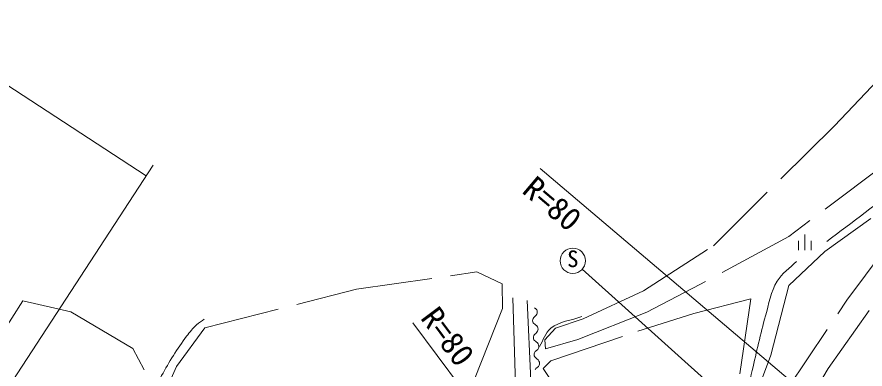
# Model space of a CAD drawing. Units: millimetres, scale not verified. Extents: x 40000 to 680000, y 20000 to 380000.
# Drawn here: x 185023 to 252086, y 293420 to 321262 of the extents above; entities that cross this region are included whole.
import ezdxf
from ezdxf.enums import TextEntityAlignment as Align

# ---------------------------------------------------------------- set-up
doc = ezdxf.new("R2010")
doc.units = ezdxf.units.MM
doc.header["$LTSCALE"] = 1000
doc.linetypes.add('DASHED', pattern=[7.5, 6, -1.5])
for name, color, linetype, lineweight in [('M-BGD', 7, 'Continuous', 13), ('M-BGD-EXST', 7, 'Continuous', 13), ('M-STR-HTXT', 7, 'Continuous', 13)]:
    doc.layers.add(name, color=color, linetype=linetype, lineweight=lineweight)
doc.styles.add('ＭＳ ゴシック', font='')
doc.styles.get('ＭＳ ゴシック').set_extended_font_data('MS Gothic')

msp = doc.modelspace()

# ---------------------------------------------------------------- linework, layer by layer
at = {"layer": 'M-BGD', "linetype": 'DASHED'}
for p, q in [((249672, 312658), (257201, 320632)), ((240097, 303172), (249672, 312658)), ((253723, 309664), (246055, 303913)), ((258639, 309706), (248916, 302710)), ((246055, 303913), (239020, 300099)), ((250655, 298857), (254489, 304034)), ((234579, 299613), (240097, 303172)), ((248916, 302710), (246050, 300023)), ((211881, 299739), (221397, 301102)), ((221397, 301102), (223383, 300154)), ((223383, 300154), (223413, 298197)), ((239020, 300099), (234830, 297905)), ((246050, 300023), (244627, 294509)), ((199876, 296686), (211881, 299739)), ((229807, 297390), (234579, 299613)), ((179759, 289710), (185480, 298811)), ((185480, 298811), (189274, 297951)), ((238559, 297809), (243045, 298975)), ((243045, 298975), (242175, 292987)), ((245734, 291564), (250655, 298857)), ((189274, 297951), (194195, 295046)), ((223413, 298197), (220834, 291676)), ((234830, 297905), (229376, 295751)), ((234132, 296406), (238559, 297809)), ((227615, 296652), (229807, 297390)), ((197652, 293632), (199876, 296686)), ((226772, 295721), (227615, 296652)), ((229376, 295751), (226827, 295020)), ((227237, 294069), (234132, 296406)), ((226827, 295020), (226772, 295721)), ((194195, 295046), (195084, 293356)), ((244627, 294509), (242592, 289015)), ((226622, 293461), (227237, 294069)), ((192969, 283287), (197652, 293632)), ((233697, 283066), (226622, 293461))]:
    msp.add_line(p, q, dxfattribs=at)
at = {"layer": 'M-BGD'}
for p, q in [((224223, 299042), (224454, 292200)), ((225649, 292509), (225379, 298849)), ((225956, 298262), (226061, 298182)), ((226061, 298182), (226123, 298100)), ((226137, 297763), (226084, 297676)), ((226123, 298100), (226157, 298017)), ((226165, 297848), (226137, 297763)), ((226157, 298017), (226171, 297933)), ((226171, 297933), (226165, 297848)), ((252400, 298050), (249162, 293475)), ((225807, 297326), (225801, 297241)), ((225801, 297241), (225814, 297157)), ((225834, 297412), (225807, 297326)), ((225814, 297157), (225849, 297074)), ((225888, 297498), (225834, 297412)), ((225986, 297587), (225888, 297498)), ((226084, 297676), (225986, 297587)), ((225849, 297074), (226015, 296913)), ((226015, 296913), (226121, 296833)), ((226121, 296833), (226182, 296751)), ((226182, 296751), (226216, 296668)), ((226224, 296500), (226197, 296414)), ((226216, 296668), (226230, 296584)), ((226230, 296584), (226224, 296500)), ((225866, 295977), (225860, 295892)), ((225860, 295892), (225874, 295809)), ((225893, 296063), (225866, 295977)), ((225874, 295809), (225908, 295726)), ((225947, 296150), (225893, 296063)), ((226045, 296238), (225947, 296150)), ((226143, 296327), (226045, 296238)), ((226197, 296414), (226143, 296327)), ((225908, 295726), (226075, 295564)), ((226075, 295564), (226180, 295484)), ((226180, 295484), (226241, 295402)), ((226241, 295402), (226276, 295320)), ((226283, 295151), (226256, 295065)), ((226276, 295320), (226289, 295236)), ((226289, 295236), (226283, 295151)), ((225925, 294628), (225919, 294544)), ((225919, 294544), (225933, 294460)), ((225953, 294714), (225925, 294628)), ((225933, 294460), (225967, 294377)), ((226006, 294801), (225953, 294714)), ((226104, 294890), (226006, 294801)), ((226202, 294978), (226104, 294890)), ((226256, 295065), (226202, 294978)), ((225967, 294377), (226134, 294215)), ((226134, 294215), (226239, 294135)), ((226239, 294135), (226300, 294054)), ((226300, 294054), (226335, 293971)), ((226342, 293802), (226315, 293717)), ((226335, 293971), (226349, 293887)), ((226349, 293887), (226342, 293802)), ((226066, 293452), (226012, 293365)), ((226164, 293541), (226066, 293452)), ((226262, 293630), (226164, 293541)), ((226315, 293717), (226262, 293630)), ((249162, 293475), (245564, 287411))]:
    msp.add_line(p, q, dxfattribs=at)
for points, knots in [([(249058, 303509), (251091, 305026), (253096, 306581), (255157, 308059), (257027, 309399), (258905, 310730), (260841, 311973), (263363, 313591), (265930, 315141), (268559, 316578), (270652, 317723), (272707, 318994), (274962, 319773), (275482, 319953), (276030, 320074), (276580, 320105), (276991, 320128), (277401, 320031), (277811, 319994)], [0, 0, 0, 0, 1, 1, 1, 2, 2, 2, 3, 3, 3, 4, 4, 4, 5, 5, 5, 6, 6, 6, 6]), ([(236583, 278670), (237031, 279246), (237490, 279813), (237925, 280399), (238461, 281121), (239006, 281838), (239488, 282598), (240066, 283509), (240643, 284431), (241078, 285419), (241479, 286329), (241739, 287296), (242005, 288254), (242468, 289922), (242767, 291632), (243167, 293316), (243507, 294752), (243810, 296199), (244218, 297617), (244485, 298546), (244625, 299546), (245130, 300369), (245511, 300989), (246154, 301402), (246666, 301918)], [0, 0, 0, 0, 1, 1, 1, 2, 2, 2, 3, 3, 3, 4, 4, 4, 5, 5, 5, 6, 6, 6, 7, 7, 7, 8, 8, 8, 8]), ([(191857, 283412), (192696, 285021), (193584, 286606), (194374, 288239), (195116, 289771), (195656, 291401), (196463, 292900), (197045, 293982), (197707, 295025), (198441, 296012), (198680, 296334), (198931, 296655), (199229, 296925), (199413, 297091), (199635, 297210), (199837, 297353)], [0, 0, 0, 0, 1, 1, 1, 2, 2, 2, 3, 3, 3, 4, 4, 4, 5, 5, 5, 5]), ([(226339, 295208), (226637, 295686), (226798, 296287), (227235, 296644), (227913, 297199), (228877, 297259), (229698, 297566)], [0, 0, 0, 0, 1, 1, 1, 2, 2, 2, 2]), ([(242675, 269303), (241920, 269979), (241125, 270613), (240409, 271330), (240141, 271598), (239769, 271818), (239653, 272178), (239564, 272455), (239626, 272779), (239745, 273044), (240283, 274241), (241482, 275012), (242393, 275956), (243080, 276669), (243751, 277406), (244518, 278032), (245338, 278701), (246314, 279160), (247147, 279813), (248051, 280522), (248940, 281265), (249702, 282123), (250567, 283095), (251203, 284249), (251963, 285305), (252653, 286263), (253328, 287234), (254051, 288167), (254889, 289248), (255763, 290301), (256656, 291337), (257828, 292696), (259022, 294038), (260268, 295330), (260920, 296006), (261614, 296640), (262287, 297295)], [0, 0, 0, 0, 1, 1, 1, 2, 2, 2, 3, 3, 3, 4, 4, 4, 5, 5, 5, 6, 6, 6, 7, 7, 7, 8, 8, 8, 9, 9, 9, 10, 10, 10, 11, 11, 11, 12, 12, 12, 12])]:
    msp.add_open_spline(points, degree=3, knots=knots, dxfattribs=at)
at = {"layer": 'M-BGD-EXST'}
for p, q in [((247325, 304068), (247325, 302818)), ((246825, 303568), (246825, 302818)), ((247825, 303568), (247825, 302818)), ((229720, 301315), (245479, 287156))]:
    msp.add_line(p, q, dxfattribs=at)
msp.add_circle((228977, 301983), 1000, dxfattribs=at)
at = {"layer": 'M-STR-HTXT'}
for p, q in [((145098, 341413), (195248, 308705)), ((176242, 279565), (195794, 309543)), ((226405, 309266), (249853, 289402)), ((234367, 272947), (216331, 297083))]:
    msp.add_line(p, q, dxfattribs=at)

# ---------------------------------------------------------------- texts
at = {"layer": 'M-BGD-EXST', "style": 'ＭＳ ゴシック'}
msp.add_text('S', height=1320, dxfattribs=at).set_placement((228977, 301083), align=Align.BOTTOM_CENTER)
at = {"layer": 'M-STR-HTXT', "style": 'ＭＳ ゴシック'}
for rotation, p in [(319.729, (224511, 306998)), (306.769, (216428, 297116))]:
    msp.add_text('R=80', height=1833, rotation=rotation, dxfattribs=at).set_placement(p, align=Align.BOTTOM_LEFT)

doc.saveas('drawing.dxf')
